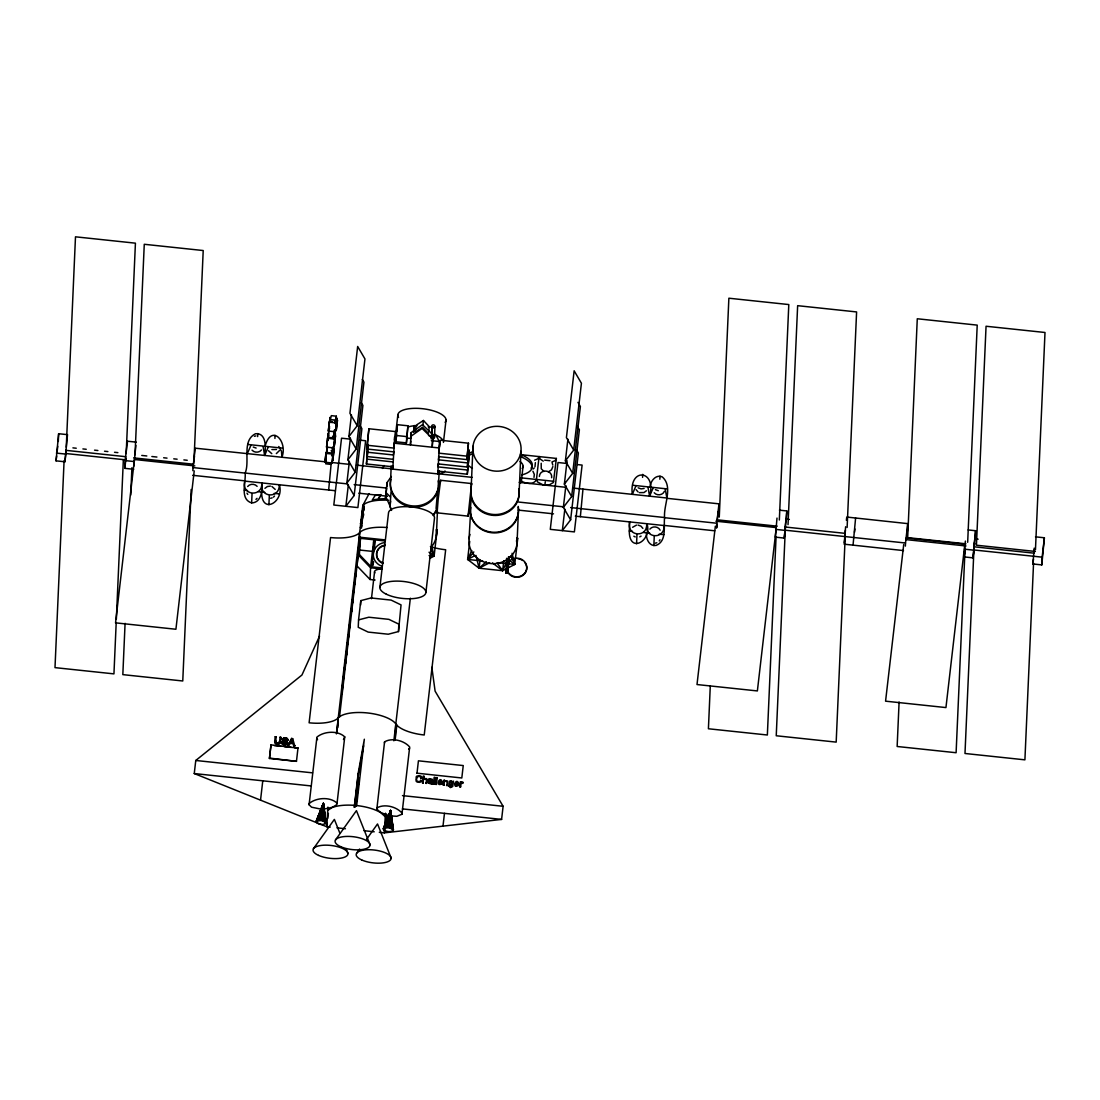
<?xml version="1.0" encoding="UTF-8"?>
<svg xmlns="http://www.w3.org/2000/svg" width="1100" height="1100" viewBox="0 0 1100 1100"><rect width="100%" height="100%" fill="white"/><g stroke="black" fill="none" stroke-linecap="round" stroke-linejoin="round"><path stroke-width="1.5" d="M362.285 514.69C363.976 509.451 360.924 514.305 362.725 514.25M361.845 514.58C362.56 512.449 363.894 511.019 362.945 514.071M436.067 508.571L437.511 491.851M468.724 512.696L468.064 516.12L437.099 512.834L438.212 498.933L440.632 480.288L471.598 483.56L471.598 484.605M440.632 481.332L440.632 480.288M468.064 516.12L471.598 483.56M354.695 582.244L354.489 583.357M362.973 508.805L364.251 506.179L363.88 508.86L363.756 506.55L362.849 507.471L363.303 509.341M363.88 508.86L363.729 506.041L362.862 509.217M347.476 483.904L245.121 473.055C246.235 481.772 239.305 499.084 251.639 502.92C261.332 502.755 262.639 490.215 262.048 482.941C262.309 497.736 241.189 495.605 244.764 481.112L335.376 490.71M261.649 492.03C261.539 515.501 284.735 501.627 279.317 484.77C279.593 499.579 258.459 497.434 262.048 482.941M268.153 447.301L264.66 455.386L263.093 446.765M264.66 455.386C265.732 448.195 266.764 432.658 255.502 433.73C241.395 440.729 250.278 461.354 245.135 473.096L192.995 467.569L195.236 448.181L326.246 461.904M278.795 446.518L281.462 451.179L281.93 457.215C288.062 441.43 271.329 423.156 265.059 446.297M629.296 530.998C629.186 554.469 652.382 540.581 646.979 523.737C647.24 538.546 626.12 536.401 629.695 521.909L629.296 530.998L632.445 531.327M646.58 532.826C645.604 538.546 649.289 546.755 656.136 545.394C667.095 541.173 663.438 526.364 664.606 517.523L570.639 507.567M646.979 523.737C643.39 538.244 664.524 540.375 664.249 525.566L575.327 516.148M653.084 488.098L649.591 496.183L648.024 487.561M649.591 496.183C657.126 469.989 628.788 466.675 632.308 494.34L635.8 486.269M716.54 527.876L716.746 523.229L664.606 517.701C663.259 505.257 673.736 486.709 662.173 476.836C655.765 474.086 650.375 481.291 649.99 487.094M452.636 781.633L453.502 781.151L452.732 786.555L450.422 787.586L448.58 785.84L451.014 786.926L452.155 785.18L449.089 784.754L449.515 781.316A2.076 1.925 2.5 0 1 451.22 780.794L452.623 782.004M323.153 808.266L323.331 803.454L316.113 821.452C316.91 824.766 324.184 825.523 326.164 822.841L323.331 803.454L316.594 820.38M390.514 813.794L390.624 810.576L383.405 828.575C384.203 831.902 391.476 832.659 393.456 829.977L390.624 810.576L383.281 829.056M56.059 460.845L58.644 433.716L67.513 434.651L64.927 461.78L56.059 460.845L56.623 455.991M58.3 441.457L58.644 433.716M64.089 460.639L55 667.631L113.946 673.874L116.201 622.559M66.261 447.164L75.487 236.816L135.424 243.169L126.184 453.516M116.353 619.135L123.338 460.047M133.691 469.288L124.823 468.339L125.166 460.598L127.407 441.21L136.276 442.145M127.27 444.304L127.407 441.21M125.084 623.342L122.829 674.63L182.765 680.982L191.166 489.473M130.721 495.096L131.917 467.734M133.829 466.18L135.891 445.376M135.025 454.726L144.265 244.282L203.211 250.539L193.971 460.969M192.857 470.663L192.995 467.569M251.639 502.92L252.038 493.845M257.647 436.59L257.785 433.565M268.923 504.763L269.321 495.674M274.931 438.433L275.055 435.394M298.018 747.739L296.464 761.338L269.445 758.477L270.999 744.879L298.004 748.11L294.621 747.753M270.999 744.879L269.445 758.477M274.697 742.032L274.766 740.657M275.22 736.697L276.183 737.179L275.22 736.697L274.752 741.043M280.06 737.206L281.022 737.688L280.06 737.206L279.579 741.551M281.793 742.101L282.714 742.129L281.793 742.101L281.806 743.146A2.379 2.214 2.5 0 0 283.016 744.7L286.11 745.03L287.636 742.995M286.811 740.327L287.76 739.97L286.811 740.327L285.175 738.444L283.332 739.668M290.029 743.105L288.956 745.484L287.911 745.374L290.029 743.105L293.109 743.435L293.714 745.992L294.855 745.718L293.714 745.992M290.4 742.39C296.409 743.394 286.88 743.298 291.995 739.2L292.339 741.056M291.569 738.43L292.6 738.925L291.569 738.43L287.911 745.374M291.995 739.2L290.373 742.775M293.109 743.435L290.015 743.49M296.464 761.338L269.459 758.093M328.666 490.009L331.279 462.44L349.731 464.393M327.924 807.111L326.81 826.76L330.206 827.117M337.824 727.636L338.25 717.86A30.14 11.041 6.6 0 1 367.373 712.938A30.14 11.041 6.6 0 1 395.808 723.965A30.14 11.041 6.6 0 0 424.229 734.992L445.665 549.752A30.14 11.041 6.6 0 1 430.416 546.576M347.215 645.961L347.366 644.559M347.531 643.156L347.572 642.331L346.335 654.362M349.071 629.832L349.113 629.021L348.576 636.13L348.975 632.156M349.827 625.364L349.058 630.259M353.127 594.852L353.293 593.436M353.444 592.034L353.485 591.223L352.949 598.345L353.348 594.357M384.876 539.866L359.48 537.185L356.991 565.923L370.054 579.494L375.072 580.03M358.971 548.9L359.109 545.559M359.315 540.76L359.672 532.62A30.14 11.041 6.6 0 1 387.2 527.546M359.26 556.27L360.484 538.354L373.808 539.77L373.656 543.111M362.257 518.485L362.381 512.627M362.684 508.709L362.821 505.45L369.105 493.611M358.559 619.877L358.243 627.303L368.156 632.087L388.259 634.219L398.489 631.565L401.046 604.904L391.132 600.105L371.03 597.974L360.786 600.627L358.559 619.877L368.803 617.224L388.905 619.355L398.819 624.14L398.489 631.565M393.553 451.839L366.836 449.006L368.899 428.752L395.629 431.585L395.464 435.339M392.906 466.785L366.41 463.98L367.922 447.961M393.236 459.319L366.74 456.514L367.854 444.152M360.594 605.082L360.786 600.627M368.899 428.752L366.836 449.006M370.054 579.494L370.562 567.765L357.514 554.194M373.519 546.466L373.299 551.485L359.975 550.069M373.656 561.976A13.2 12.279 2.5 0 0 372.845 565.084L372.982 561.729M374.467 549.931L374.908 539.88L384.752 540.925M390.624 501.215L390.06 506.151L385.715 496.416L387.021 482.611L391.38 476.451M386.856 486.53L387.021 482.611M391.215 465.864L390.555 481.03A24.117 22.426 2.5 0 0 415.099 506A24.117 22.426 2.5 0 0 438.336 480.26M390.06 506.151L391.022 492.071M438.158 470.704L437.786 473.908L392.796 469.136L394.68 436.755L394.543 440.027M395.849 441.774L397.375 424.669L407.921 425.783L406.395 442.888L395.849 441.774L396.564 435.6M397.1 430.966L397.375 424.669M384.519 829.606L384.368 832.865L379.294 832.329M384.656 826.348L385.481 813.216M406.395 442.888L407.921 425.783M395.808 723.965L395.092 740.245L396.853 724.955M433.001 434.899L432.19 447.219L433.001 434.899L422.496 424.669L411.194 432.589L410.382 444.909L410.822 441.127M410.96 437.704L411.194 432.589M414.013 431.709L414.288 425.48L413.504 432.245M431.172 438.845L432.3 427.281L428.134 426.841M432.3 427.281L431.544 437.539M434.473 437.429L434.954 426.594M420.75 780.519L421.658 780.849M420.901 778.25C419.045 772.159 413.105 781.99 419.279 781.577A1.746 1.622 2.5 0 0 420.172 781.124L420.764 780.161M421.85 778.154L421.561 776.916A2.558 2.379 2.5 0 0 420.654 775.995L417.134 775.981A2.86 2.654 2.5 0 0 416.199 776.82L416.144 781.151A2.626 2.448 2.5 0 0 417.092 781.976L419.554 782.334A2.681 2.489 2.5 0 0 420.846 781.701L421.671 780.477M422.455 783.035L423.225 776.105L424.078 776.572M423.321 783.131C421.547 777.535 428.89 777.686 425.755 783.379M423.803 778.91L424.091 776.201M437.786 473.908L439.67 441.526L431.337 440.646M439.436 446.724L439.67 441.526M436.384 535.494L437.429 511.555M438.487 486.118L439.161 470.938M426.621 783.475L426.717 778.649L423.83 778.553M428.189 780.202L428.409 779.405A1.691 1.567 2.5 0 1 429.509 778.662L432.286 779.295L432.355 784.08M428.752 782.746C429.743 778.759 433.386 784.162 428.766 782.375M429.027 780.409L430.485 779.268L431.558 780.945M431.461 783.984C429.248 783.956 424.531 780.766 431.571 780.574M433.4 784.19L434.184 777.274L435.036 777.727M434.266 784.286L435.05 777.356M435.586 784.424L436.37 777.508L437.223 777.961M436.453 784.52L437.236 777.59M438.652 782.554L442.475 782.952M438.776 781.894L440.413 780.326L441.65 782.196M441.485 783.503L442.365 783.695M443.286 785.249L443.85 780.12L444.62 780.574M444.152 785.331C442.406 779.515 449.735 780.106 446.572 785.593M444.538 781.247L444.634 780.202M447.439 785.689L447.631 780.986L444.551 780.876M438.543 456.582L466.826 459.594L468.476 443.204L440.192 440.206L438.694 453.145L466.978 456.143M467.349 467.019L469.013 450.092L467.349 467.019L438.226 463.925M468.476 443.204L466.826 459.594M467.28 474.224L468.985 456.871L467.28 474.224L437.91 471.103M455.098 784.3L458.92 784.699M455.221 783.64L456.857 782.059L458.095 783.942M457.93 785.249L458.81 785.441M469.067 538.725L470.841 507.361M473 446.215L471.103 489.569A24.117 22.426 2.5 0 0 495.646 514.539A24.117 22.426 2.5 0 0 518.884 488.799M459.717 786.981L460.295 781.866L461.051 782.32M460.584 787.077L461.147 783.296L462.646 783.393M460.969 783.035L461.065 781.949M463.031 782.678L462.192 781.963L460.982 782.664M509.41 556.641L507.719 573.306L505.986 573.127L506.632 558.319M507.719 573.306L508.447 556.861M517 543.799L518.348 513.026M519.035 494.643L520.946 451.289A24.117 22.426 2.5 0 0 487.217 428.189A24.117 22.426 2.5 0 0 482.749 466.785A24.117 22.426 2.5 0 0 520.946 451.289M580.36 516.684L582.973 489.115M636.57 543.73L636.969 534.641M642.579 477.386L642.716 474.361M653.854 545.559L654.252 536.47M659.862 479.229L659.986 476.19M710.284 685.987L708.414 728.764L767.36 735.006L776.077 536.553M718.644 511.582L718.987 503.841L666.848 498.314M719.263 517.082L728.874 298.21L788.796 304.562L779.336 520.011M776.999 518.086L775.349 537.13L784.218 538.079L785.524 526.763M784.218 538.079L786.803 510.936L779.419 510.166M789.374 519.434L786.046 519.076L784.987 530.173L905.506 543.015L905.369 546.109M785.4 527.134L776.242 735.763L836.179 742.115L845.185 536.896M786.459 518.691L786.803 510.936M788.026 524.645L797.638 305.676L856.598 311.933L847.124 527.477M844.91 536.525L845.419 530.186M853.036 545.229L855.607 517.99M899.099 701.993L897.146 746.487L956.106 752.73L965.044 549.134M907.404 531.369L907.747 523.627L848.224 517.22M973.912 549.78L972.977 557.851L964.122 556.916L965.388 541.09M967.67 542.286L977.213 325.119L917.276 318.766L907.679 537.639L965.938 543.812M972.977 557.851L975.562 530.723L968.179 529.939M978.134 539.206L974.806 538.862L973.747 549.945L1042.14 557.164L1041.796 564.905L1032.928 563.97L1034.206 548.144M973.912 549.986L964.989 753.486L1024.911 759.839L1033.546 563.173M974.064 546.562L974.215 543.139M975.219 538.464L975.562 530.723M1035.457 549.752L1045 332.489L986.054 326.246L976.442 545.215L1035.389 551.457M1035.513 536.841L1044.381 537.776L1041.796 564.905M347.435 645.48L346.582 651.668M354.076 587.345L354.379 583.949M326.164 822.841L322.218 820.669L323.331 803.454L316.113 821.452M393.456 829.977L389.51 827.791L390.624 810.576L383.405 828.575M346.857 650.1L346.637 652.602M352.248 603.24L352.921 596.97M352.949 596.97L352.564 601.48M275.743 740.754C274.711 743.572 279.964 744.191 279.593 741.166M345.29 663.066L345.991 657.965L345.194 665.046L345.428 662.31M362.409 513.769L362.684 512.834M390.748 815.925L396.866 816.282L401.94 814.275L409.681 746.996C404.168 740.52 392.013 737.399 384.574 741.84L376.832 809.119L385.082 816.585M384.478 743.023L384.574 741.84M401.94 814.275L402.036 813.106C396.522 806.63 384.368 803.509 376.915 807.936M360.745 526.405L361.46 524.04L361.199 526.515M361.611 518.856C362.794 514.676 360.896 521.579 361.941 516.67C362.024 518.76 363.055 519.062 362.395 516.78C362.244 520.644 360.112 530.035 361.763 519.571M349.264 629.214L349.635 625.529M352.839 598.95L351.436 611.518M348.288 638.357C348.576 634.714 347.449 645.232 348.15 639.623M346.418 653.194L346.528 652.19M322.85 808.266L323.331 803.454L316.8 820.848M352.44 601.067L352.055 605.165L352.784 598.428L352.495 600.545M390.308 813.794L390.624 810.576L383.501 829.565M324.913 462.22L326.081 452.416L333.149 453.172L332.241 462.014L331.98 462.976L324.913 462.22L326.081 452.416M326.535 447.136L327.704 437.332L334.771 438.075L333.603 447.893L326.535 447.136L328.35 432.919L327.594 440.289M336.847 419.086L337.109 418.138L335.376 431.791L328.295 431.035L329.464 421.231L332.296 421.534M326.109 455.675L325.655 460.103L326.219 456.197M326.521 453.241L327.113 448.044L326.851 448.993M327.896 440.77L328.501 434.871L328.24 435.82M326.081 460.433L325.738 463.842L330.743 464.379M326.782 453.612L327.484 446.793M328.171 439.973L329.519 426.415M330.082 422.51L330.385 419.567L337.452 420.31L336.284 430.114L337.452 420.31M331.623 455.854L332.489 447.329M333.369 438.804L334.235 430.279M334.936 423.459L336.339 416.185L331.334 415.649L330.124 420.516M332.681 451.99L333.204 446.875M334.249 436.645L334.95 429.825M335.995 419.595L336.339 416.185M331.98 462.976L333.149 453.172M333.603 447.893L334.771 438.075M334.854 437.58L335.418 433.661L334.964 438.089M335.376 431.791L336.545 421.987M335.321 436.576L334.414 445.418L335.582 435.614L335.321 436.576L332.489 436.274M349.91 624.319L350.295 620.414L349.8 625.254M345.757 660.481L345.868 657.993L345.359 663.561L346.019 656.618L345.606 659.835M355.699 574.296L356.276 566.761L355.135 579.04L355.424 574.241L355.3 577.445L355.589 575.231M471.226 498.575L470.058 512.229L470.305 511.308M346.555 651.558L346.156 656.727L346.514 653.73M351.519 608.74L351.024 615.065L351.766 607.324L351.56 608.602M715.344 526.212L697.001 684.544L757.378 690.938L776.091 529.265M903.719 544.514L885.569 701.168L945.945 707.575L964.838 544.211L906.139 537.996M349.924 621.72L349.36 627.371L350.171 620.235L349.993 621.39M346.61 653.249C345.524 662.241 347.435 645.232 346.637 651.131M352.413 603.061L352.522 602.126M57.186 451.151L57.736 446.297M64.927 461.78L66.041 452.086M124.823 468.339L125.95 458.645M194.466 456.294L193.545 464.228L133.623 457.875M327.209 823.405L326.81 826.76L194.26 773.548L195.772 760.471L301.95 675.015L319.55 636.089M260.535 800.154L262.776 780.808M275.729 741.139L276.196 736.794M280.555 741.661L281.036 737.303M348.343 484.811L345.854 506.303L354.159 495.509L346.871 483.051L355.176 472.257L347.903 459.8L356.194 449.006L348.92 436.549L351.423 414.837M347.903 459.8L350.405 438.089M320.595 809.05L311.548 807.18L309.086 804.76L316.938 737.096C324.032 731.156 337.934 730.276 344.74 736.862L336.903 804.526L327.525 810.48M346.871 483.051L349.387 461.34M357.211 425.755L364.953 358.93L357.665 346.472L349.938 413.297L357.211 425.755L348.92 436.549M356.194 449.006L363.935 382.181L362.312 379.418M355.176 472.257L362.904 405.433L361.295 402.655M354.159 495.509L361.886 428.684L360.264 425.906M366.74 456.514L368.046 445.28M366.41 463.98L366.781 460.79M367.152 457.6L367.895 451.234M336.394 733.893L362.821 505.45A30.14 11.041 6.6 0 1 379.431 500.211L385.55 500.101A30.14 11.041 6.6 0 1 388.74 500.252M336.655 733.136L338.14 720.321M360.346 527.519C363.632 521.139 359.92 529.224 361.652 527.78M361.487 521.565C364.127 519.544 360.14 520.094 362.257 518.829M361.625 516.45L363.454 515.529L361.625 516.45L363.605 514.126L361.79 515.048L363.605 514.126M362.147 511.94C363.619 510.235 362.615 509.163 363.536 510.73C360.951 515.433 366.699 505.697 362.326 510.428M347.518 643.582L347.655 642.125M348.728 633.077L348.92 631.235M353.43 592.474L353.567 591.002M354.764 580.621L354.915 579.342L354.612 584.031L354.777 582.629M360.786 527.643L361.831 526.487M360.951 526.268L361.35 524.439M361.817 518.719C361.405 515.268 363.591 519.668 362.106 516.918M362.079 516.574L363.495 515.13M362.766 510.538L364.196 509.094M353.994 589.366L354.75 581.089M361.694 524.576L361.061 527.643M362.244 522.995C362.766 518.898 358.435 526.226 361.666 522.981M361.034 521.496L362.56 517.027M327.786 818.359L328.377 813.312M339.501 717.145L357.981 557.398M359.947 540.416L360.346 537.02M361.735 515.446L363.165 514.002M362.78 511.459L363.743 508.984M360.484 538.354L358.696 553.85L370.728 566.362L373.808 539.77M371.951 563.118L372.336 559.79M374.908 539.88L371.8 566.83L381.631 567.875M372.845 565.084L373.23 561.715M371.456 598.716L374.55 571.931M385.715 496.416L386.664 488.18M394.281 443.259L393.717 448.071L367.001 445.239M394.666 439.986L395.629 431.585M395.808 432.534L397.842 415.016M393.786 451.784L393.415 454.987L366.933 452.183M392.796 469.136L393.168 465.933M354.461 807.111L357.692 779.226L363.578 745.8M379.885 587.496L388.493 513.067A23.141 8.484 6.6 0 1 411.881 507.004A23.141 8.484 6.6 0 1 434.514 517.935L425.906 592.377M354.805 806.878L357.486 783.612L359.123 778.332L355.836 806.149M355.382 806.465L358.05 783.365M422.84 425.59L423.431 420.489L416.075 425.274L415.291 432.066L422.647 427.281L428.478 433.469M428.67 431.764L429.261 426.663L423.431 420.489M393.855 740.809L410.355 598.207M384.766 829.455L384.368 832.865L501.6 819.404L503.112 806.286L435.105 691.144L431.846 667.315M385.55 822.635L386.54 814.11M438.776 456.61L438.405 459.814L467.527 462.908M438.46 463.705L438.089 466.909L467.459 470.016M443.438 442.406L446.022 420.131M437.154 529.842L434.115 556.119L429.578 558.484M469.714 541.365L467.624 559.433L479.078 568.219L502.631 570.707L514.745 564.438L517.784 538.148L516.409 541.104M442.984 826.141L444.469 813.354M480.026 560.01L479.078 568.219L489.665 562.719M503.772 560.862L502.631 570.707L492.456 562.911M505.986 573.127L506.564 568.109M521.359 481.002L523.064 466.29M521.565 481.223C525.814 483.739 534.229 485.059 536.456 479.476L539.096 456.582L540.155 459.058L543.249 461.106M536.456 479.476L537.515 481.938L542.658 484.688L544.885 485.086L545.27 481.814M544.885 485.086L549.23 484.908L553.382 482.487L556.38 458.425L521.826 454.754L522.06 456.005M564.822 509.135L562.334 530.626L570.625 519.832L563.351 507.375L571.656 496.581L564.369 484.124L572.674 473.33L565.386 460.873L567.902 439.161M564.369 484.124L567.077 460.735M563.351 507.375L565.868 485.664M573.691 450.079L581.419 383.254L574.145 370.796L566.418 437.621L573.691 450.079L565.386 460.873M572.674 473.33L580.401 406.505L577.981 402.353M571.656 496.581L579.384 429.756L576.964 425.604M570.625 519.832L578.366 453.007L576.744 450.23M716.746 523.229L718.987 503.841M718.218 511.913L717.296 519.832L777.219 526.185M716.774 527.739L717.145 524.507M845.625 526.749L844.168 544.184L903.485 550.577M846.381 520.286L846.753 517.055M844.36 542.575L845.102 536.112M854.521 532.304L854.906 528.976M905.506 543.015L907.747 523.627M964.122 556.916L965.058 548.831M974.119 546.783L974.49 543.606M974.284 546.549L974.669 543.317M1033.821 553.135L1034.179 549.973M1032.928 563.97L1033.491 559.116M1042.14 557.164L1044.381 537.776M349.882 622.311C351.216 611.091 348.714 634.026 349.704 626.216M194.219 470.882L175.917 629.255L115.541 622.848L134.447 459.498L194.824 465.905M309.086 804.76L309.265 803.426C316.36 797.486 330.261 796.606 337.067 803.192M351.381 611.71L351.257 612.535L352.357 603.295M344.74 736.862L343.461 739.489M442.489 782.595C439.973 773.561 434.692 788.769 442.379 783.338M458.934 784.327C456.418 775.308 451.151 790.515 458.824 785.084M316.58 821.04L320.897 820.476L323.331 803.454L325.944 822.332M383.873 828.162L388.19 827.612L390.624 810.576L393.236 829.469M322.548 808.211L323.331 803.454L326.04 823.322M390.101 813.766L390.624 810.576L393.099 828.795M363.027 513.645L362.794 511.94M361.377 523.627L361.721 521.964L361.377 523.627L360.607 523.545L360.896 522.087M280.582 741.276C281.325 745.25 274.326 745.484 274.725 741.648M437.429 511.61L437.099 512.834M385.908 498.754L386.513 495.853M247.376 453.544L250.869 445.459M319.591 820.421L323.331 803.454L325.394 821.838M386.884 827.558L390.624 810.576L392.686 828.96M322.259 808.143L323.331 803.454L324.637 815.279M389.551 815.279L390.624 810.576L391.751 820.724M533.981 477.359L534.325 474.402L532.909 471.254M539.371 476.438C539.921 468.449 552.764 469.824 551.636 477.73M552.874 466.579L551.513 469.837L548.295 471.9M329.78 418.344L330.041 417.381L328.295 431.035M328.873 427.185L329.134 426.236M329.216 429.371L329.478 428.409M326.562 451.248L326.824 450.299M325.944 457.848L326.205 456.885M335.954 427.941L336.215 426.979M334.249 443.479L334.51 442.516M333.919 449.749L334.18 448.786L332.736 460.859L333.905 451.041L331.072 450.752M333.011 458.59L333.272 457.641M282.384 739.64L283.841 737.715L286.66 738.031A2.118 1.966 2.5 0 1 287.732 739.393L287.76 739.97M322.011 808.06L323.331 803.454L323.675 808.211M388.424 818.263L390.624 810.576L391.421 821.686M318.381 820.504L323.331 803.454L324.555 821.37M385.674 827.64L390.624 810.576L391.848 828.492M539.096 456.582L537.845 458.81L534.6 460.199M556.38 458.425L555.115 460.639L551.884 462.027M357.418 785.304L358.696 781.426M317.845 819.692L323.331 803.454L323.441 808.253M384.051 830.074L390.624 810.576L390.692 813.78M317.35 820.71L323.331 803.454L323.469 820.971M384.643 827.846L390.624 810.576L390.761 828.094M280.431 742.115L278.314 743.999L274.849 742.418M534.985 466.744L535.37 462.66M541.2 463.279L541.241 468.751L543.95 471.446M279.386 742.143L277.337 743.531L275.701 741.4M471.749 550.55L467.624 559.433L482.763 561.041M506.756 561.839L502.631 570.707L497.035 562.87M380.724 494.656L377.933 499.111L372.309 499.95L375.114 495.495L380.724 494.656L378.675 498.96L384.752 498.712L386.127 495.839M382.442 468.435L384.01 465.479M462.66 783.021L463.045 782.306M279.496 450.533L276.347 453.585M664.414 491.342C662.777 495.303 656.92 495.99 654.211 492.759M659.244 540.98L659.986 539.715M283.401 739.406L285.161 738.829L286.701 739.736M363.426 508.736L364.1 506.619L363.399 508.874M441.499 783.131L439.697 783.901L438.666 782.183M457.944 784.878L456.143 785.648L455.111 783.929M287.485 743.545L285.436 744.782L283.03 744.315A2.379 2.214 2.5 0 1 281.82 742.775M282.535 739.104L283.827 738.1L286.646 738.416A2.118 1.966 2.5 0 1 287.705 739.777L287.746 740.355M313.459 848.664L334.373 819.39L339.928 833.332M335.528 839.905L356.441 810.631L370.026 844.718M356.62 853.242L359.604 849.049M366.575 839.3L377.534 823.955L391.119 858.041M473.839 551.939L467.624 559.433L475.186 555.514M445.046 471.006L442.723 472.876L438.804 473.674M408.65 749.141L409.599 748.179M261.47 449.969C259.188 452.87 254.403 452.911 252.01 450.12M247.665 486.489C249.947 483.601 254.732 483.546 257.125 486.337M264.949 488.317L267.355 486.53L270.394 486.104M255.956 499.4L257.029 498.355M273.446 497.131L274.519 496.086M646.401 490.765L643.995 492.553L639.43 492.635M632.596 527.285L636.487 525.099M649.88 529.114C652.465 525.759 658.336 526.336 660.138 530.2M362.739 512.394L362.533 513.562M533.156 468.999L534.229 468.009M361.35 522.211L360.924 523.518M486.324 561.729L479.078 568.219L476.011 555.473M361.212 519.984L362.711 518.939M410.754 436.37L422.056 428.464L432.561 438.68M639.774 536.841L641.094 536.099M544.665 460.144L549.986 460.707M254.403 436.301L255.887 435.902M276.444 449.487L271.893 449.556M270.627 498.272L272.126 497.874M644.105 488.455L641.053 488.881L638.165 487.822M655.339 543.166L656.837 542.768M450.546 781.907L452.224 782.513M420.929 777.893L421.864 777.782M324.252 809.023L333.809 806.987A30.14 11.041 6.6 0 1 379.184 811.8L387.447 815.251M334.359 420.97L337.191 421.272M329.202 422.194L336.284 422.936M428.533 435.572L431.31 435.861M396.124 435.476L406.67 436.59M406.34 437.993L411.345 438.515M393.938 443.163L438.928 447.934M350.57 439.161L341.536 438.199L333.809 505.024L357.899 507.581L365.626 440.756L359.604 440.11M567.05 463.485L558.016 462.522L550.289 529.348L574.379 531.905L582.106 465.08L577.596 464.599M327.429 438.281L334.51 439.038M247.775 444.455L282.329 448.126M632.706 485.265L667.26 488.922M325.82 453.379L332.887 454.121M366.63 459.112L393.112 461.918M520.754 477.812L553.726 481.305M356.441 465.107L391.683 468.848M438.666 473.825L472.216 477.373M519.2 482.364L566.184 487.341M572.894 488.056L666.861 498.011L665.294 489.39M72.916 447.865L76.244 448.223M82.899 448.924L86.24 449.281M94.559 450.161L97.886 450.519M104.541 451.22L107.869 451.578M114.537 452.279L117.865 452.636M141.762 455.441L146.809 455.978M151.869 456.514L156.915 457.05M163.653 457.765L167.021 458.123M173.759 458.837L177.127 459.195M183.865 459.91L187.234 460.268M906.056 539.619L965.992 545.971M973.885 546.783L1034.261 553.19M785.125 527.01L845.048 533.349M715.894 521.194L776.27 527.587M354.186 484.619L386.072 488.001M518.623 502.054L563.929 506.853M964.452 549.175L973.321 550.11M56.403 453.104L65.258 454.039M775.692 529.389L784.561 530.337M125.166 460.598L134.021 461.533M192.651 475.31L244.791 480.837M664.263 525.442L714.725 530.791M358.861 493.199L387.393 496.224M518.265 510.098L553.506 513.837M244.365 490.201L247.514 490.531M258.5 491.7L264.784 492.36M274.216 493.364L278.919 493.859M643.431 532.496L649.715 533.156M659.148 534.16L663.85 534.655M497.915 562.65L514.745 564.438L512.064 553.273M429.069 555.582L434.115 556.119L431.832 546.562M370.562 567.765L382.277 569.016A10.134 3.713 6.6 0 0 374.853 572.921M338.195 717.86L338.25 717.86A30.14 11.041 6.6 0 1 309.114 722.796L330.55 537.543A30.14 11.041 6.6 0 0 359.672 532.62M274.354 745.607L281.105 746.322M284.488 746.68L291.239 747.395M438.79 781.536L441.664 781.839M455.249 783.269L458.109 783.571M422.469 782.664L423.335 782.76M425.769 783.021L426.635 783.104M431.475 783.626L432.382 783.723M433.428 783.832L434.294 783.915M435.614 784.066L436.48 784.149M443.3 784.878L444.166 784.974M446.586 785.221L447.453 785.317M459.745 786.624L460.611 786.706M195.772 760.471L312.51 772.846M194.26 773.548L311.231 785.95M402.49 795.616L503.112 806.286M402.449 808.899L501.6 819.404M336.971 827.846L345.441 828.74M364.059 830.706L374.22 831.793M388.19 827.612L389.51 827.791M320.897 820.476L322.218 820.669M658.322 490.71L655.449 489.651M638.055 525.071L640.929 526.13L642.868 528.371M256.121 448.071L253.248 447.026M428.203 779.831L429.041 780.037M633.848 536.223L635.209 536.924M271.782 453.668L268.482 450.711M271.906 486.461L275.206 489.404M507.114 558.58L514.745 564.438L510.854 555.857M429.027 552.227L434.115 556.119L430.884 548.982M638.069 491.934L636.13 489.679M385.88 492.498L390.459 497.007M246.978 493.171L247.789 494.409M316.772 738.43L317.543 739.709M282.769 742.596C288.956 745.621 284.433 741.716 282.397 739.255M283.36 739.544L287.086 741.537L287.623 743.38M346.101 848.815L347.957 853.463M287.609 742.83L283.346 739.282M282.411 739.723C288.75 741.18 286.192 747.945 282.714 742.129M552.214 463.114L552.832 465.08M292.627 738.54L294.827 746.102M292.353 740.671L292.875 743.036M392.123 824.106L392.865 830.871M325.009 818.661L325.572 823.735M323.895 811.374L324.239 816.131M381.714 566.17A13.2 12.279 2.5 0 1 373.354 553.355A13.2 12.279 2.5 0 1 384.436 542.602M398.558 417.409A24.228 8.883 6.6 0 1 422.317 408.678A24.228 8.883 6.6 0 1 445.101 422.345M395.257 437.305A24.228 8.883 6.6 0 1 396.179 435.091M434.321 434.362A24.228 8.883 6.6 0 1 442.723 440.027M394.914 437.305A24.117 22.426 2.5 0 1 396.605 434.83M407.784 427.075A24.117 22.426 2.5 0 1 417.092 425.769M434.844 434.211A24.117 22.426 2.5 0 1 439.203 441.994M433.799 435.999A1.677 1.554 2.5 0 1 434.156 438.185A1.677 1.554 2.5 0 1 431.819 438.501M431.984 427.377A1.677 1.554 2.5 0 1 432.74 424.93A1.677 1.554 2.5 0 1 434.954 426.456A1.677 1.554 2.5 0 1 432.685 427.859M520.204 456.459A33.275 12.196 6.6 0 1 521.977 474.856M472.395 468.394A33.275 12.196 6.6 0 1 467.706 464.626M468.064 456.266A33.275 12.196 6.6 0 1 473.055 453.53M520.025 461.505A24.228 8.883 6.6 0 1 522.143 468.504M468.311 454.149A33.275 12.196 6.6 0 1 473.303 451.413M520.451 454.341A33.275 12.196 6.6 0 1 531.025 468.174M520.644 478.61A24.228 8.883 6.6 0 1 520.438 483.216M438.405 481.277A24.228 22.536 2.5 0 1 413.462 507.127A24.228 22.536 2.5 0 1 390.926 479.16M436.246 510.4A24.117 22.426 2.5 0 1 433.235 515.515M391.132 509.754A24.117 22.426 2.5 0 1 389.661 502.562M436.232 529.636A24.117 22.426 2.5 0 1 431.888 546.301M518.21 507.169A24.117 22.426 2.5 0 1 496.526 532.84A24.117 22.426 2.5 0 1 470.277 510.868M516.849 537.955A24.117 22.426 2.5 0 1 491.232 563.612A24.117 22.426 2.5 0 1 470.03 534.421M382.979 562.98A10.051 9.35 2.5 0 1 376.612 553.217A10.051 9.35 2.5 0 1 385.055 545.023M382.965 563.461A10.051 9.35 2.5 0 1 376.585 553.699A10.051 9.35 2.5 0 1 385.041 545.504M508.626 561.935A10.051 9.35 2.5 0 1 523.999 561.055A10.051 9.35 2.5 0 1 522.349 575.3A10.051 9.35 2.5 0 1 507.554 571.23M524.562 562.155A10.051 9.35 2.5 0 1 523.036 575.3A10.051 9.35 2.5 0 1 508.901 573.801M508.612 562.416A10.051 9.35 2.5 0 1 510.428 560.656M512.669 559.405A10.051 9.35 2.5 0 1 515.185 558.731M517.811 558.69A10.051 9.35 2.5 0 1 522.665 560.464M518.224 506.413A24.228 22.536 2.5 0 1 498.025 532.029A24.228 22.536 2.5 0 1 470.346 513.067M518.966 489.596A24.228 22.536 2.5 0 1 495.605 515.46A24.228 22.536 2.5 0 1 470.938 490.38M436.329 509.685A24.228 22.536 2.5 0 1 433.29 514.827M391.572 510.414A24.228 22.536 2.5 0 1 389.785 504.749M449.625 783.049C451.797 789.415 453.31 777.48 449.625 783.049M348.549 635.786L347.614 644.462L348.562 634.659L347.93 640.502L348.535 635.773M65.835 450.34L65.698 453.502L125.62 459.855L125.757 456.692L65.835 450.34M342.141 688.655L341.907 693.908L345.056 663.534L342.141 688.655M353.732 589.641L353.581 592.928L353.939 586.987L353.732 589.641M416.996 773.19L461.808 777.975L463.251 765.559L418.426 760.815L416.996 773.231M362.203 522.294L361.515 523.421L362.203 522.294M358.146 773.451L354.228 807.29L356.661 805.558L364.334 739.227L358.146 773.451M432.314 426.69L433.854 426.938L432.314 426.69M340.629 846.643A17.586 6.449 6.8 0 0 369.586 846.354A17.586 6.449 6.8 0 0 347.449 836.399A17.586 6.449 6.8 0 0 340.629 846.643M361.721 859.966A17.586 6.449 6.8 0 0 390.679 859.678A17.586 6.449 6.8 0 0 368.555 849.723A17.586 6.449 6.8 0 0 361.721 859.966M318.56 855.388A17.586 6.449 6.8 0 0 347.518 855.099A17.586 6.449 6.8 0 0 325.38 845.157A17.586 6.449 6.8 0 0 318.56 855.388M386.361 594.22A23.141 8.484 6.6 0 0 425.026 594.481A23.141 8.484 6.6 0 0 397.293 581.102A23.141 8.484 6.6 0 0 386.361 594.22"/></g></svg>
